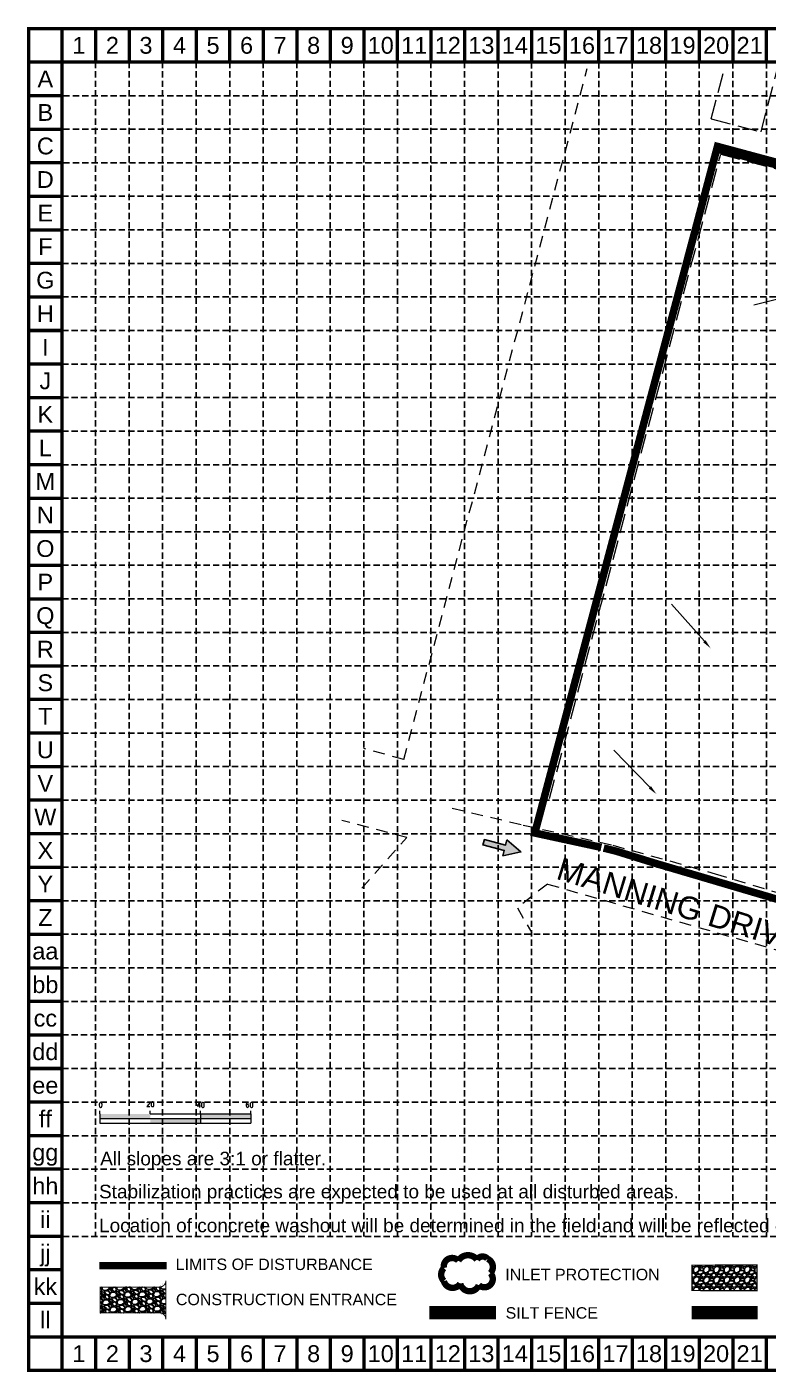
# Model space of a CAD drawing. Header units: feet. Extents: x 3681 to 4536, y 5858 to 6393.
# Drawn here: x 3681 to 3976, y 5858 to 6393 of the extents above; entities that cross this region are included whole.
import ezdxf
from ezdxf.enums import TextEntityAlignment as Align

# ---------------------------------------------------------------- set-up
doc = ezdxf.new("R2010")
doc.units = ezdxf.units.FT
doc.header["$MEASUREMENT"] = 0
for name, pattern in [('ACAD_ISO02W100', [15, 12, -3]), ('DGN Style 2', [7.802862, 4.681717, -3.121145]), ('DGN Style 3', [10.924007, 7.802862, -3.121145]), ('HIDDEN', [0.375, 0.25, -0.125])]:
    doc.linetypes.add(name, pattern=pattern)
doc.layers.get('0').update_dxf_attribs({"lineweight": 0})
for name, color, linetype in [('arrrrrows', 252, 'Continuous'), ('BASE', 7, 'Continuous'), ('GRID', 254, 'HIDDEN'), ('LEGEND', 7, 'Continuous')]:
    doc.layers.add(name, color=color, linetype=linetype)
for name, color, linetype, lineweight in [('Level 17', 7, 'Continuous', 0), ('Level 25', 7, 'Continuous', 0), ('Level 35', 7, 'Continuous', 0), ('Level 36', 7, 'Continuous', 0), ('Level 43', 7, 'Continuous', 0), ('LIMITS OF DISTURBANCE', 1, 'HIDDEN', 50), ('PC', 7, 'Continuous', 0)]:
    doc.layers.add(name, color=color, linetype=linetype, lineweight=lineweight)
doc.styles.add('L120', font='simplex.shx', dxfattribs={"height": 4.8})
doc.styles.add("L200'", font='ARIAL.TTF', dxfattribs={"height": 0.001969})
doc.styles.get("Standard").update_dxf_attribs({"font": 'ARIAL.TTF'})

# ---------------------------------------------------------------- blocks, each defined once
blk = doc.blocks.new('ARROW')
blk.add_lwpolyline([(-67, -25.4), (-59.3, -25.4), (-59.6, -56.1), (-51.9, -56.2), (-51.6, -25.5), (-44, -25.5), (-55.3, -2.4), (-67, -25.4)], close=True)
at = {"color": 254}
for points in [[(-44, -25.5), (-67, -25.4), (-55.3, -2.4), (-67, -25.4)], [(-59.6, -56.1), (-51.9, -56.2), (-59.3, -25.4), (-51.6, -25.5)]]:
    blk.add_solid(points, dxfattribs=at)

msp = doc.modelspace()

# ---------------------------------------------------------------- hatches: boundary and pattern name
h = msp.add_hatch(color=7)
h.paths.add_polyline_path([(3730.13, 5958.87), (3730.13, 5960.68), (3710.13, 5960.68), (3710.13, 5958.87)])
h.paths.add_polyline_path([(3730.13, 5958.87), (3730.13, 5957.07), (3750.13, 5957.07), (3750.13, 5958.87)])
h.paths.add_polyline_path([(3750.13, 5960.68), (3750.13, 5958.87), (3770.13, 5958.87), (3770.13, 5960.68)])
at = {"layer": 'LEGEND', "linetype": 'ACAD_ISO02W100'}
h = msp.add_hatch(dxfattribs=at)
h.set_pattern_fill('GRAVEL', color=240, scale=4.06296, style=0)
h.set_pattern_definition([(228.0128, (3656.4079, 5685.31856), (-32.50367282, -36.56664545), [0.546614, -54.11492]), (184.9697, (3656.04224, 5684.91226), (48.75552427, 4.06292468), [0.938007, -92.86271]), (132.5104, (3655.10775, 5684.831), (40.62956229, -44.69259524), [0.6614, -65.478793]), (267.2737, (3653.5232, 5683.81526), (4.06294382, 81.2592012), [0.85419, -84.564654]), (292.8337, (3653.48257, 5682.96204), (-20.31484025, 48.75550542), [0.8376, -82.922466]), (357.2737, (3653.8076, 5682.19008), (-81.2592012, 4.06294382), [0.85419, -84.564654]), (37.6942, (3654.66083, 5682.14945), (-52.818509845, -40.629561017), [1.12962, -111.83236]), (72.2553, (3655.55468, 5682.84015), (28.44076373, 89.38510469), [1.066478, -105.581383]), (121.4296, (3655.87972, 5683.8559), (-32.503713455, 52.81845983), [0.85708, -84.851153]), (175.2364, (3655.4328, 5684.58722), (44.69256384, -4.0629256), [0.97849, -47.946028]), (222.3974, (3654.45768, 5684.66848), (-48.755549867, -44.69252783), [1.2654, -125.27477]), (138.8141, (3657.54553, 5683.77463), (-28.44073197, 24.3777491), [0.431897, -42.757957]), (171.4692, (3657.2205, 5684.05904), (52.81847303, -8.12595214), [0.82168, -81.3466]), (225, (3656.408, 5684.181), (-5e-16, -4.062961), [0.574588, -5.171303]), (203.1986, (3656.1235, 5684.6685), (20.3147989, 8.1259254), [0.309427, -30.633154]), (291.8014, (3655.8391, 5684.5466), (-4.0629596, 12.1888811), [0.437593, -21.442117]), (30.9638, (3656.0016, 5684.1403), (12.188872, 8.1259301), [0.71073, -22.980195]), (161.5651, (3656.611, 5684.506), (8.1259218, -4.0629535), [0.513928, -12.33428]), (16.3895, (3653.48257, 5684.5466), (40.62960893, 12.18885038), [0.719957, -71.275878]), (70.3462, (3654.17327, 5684.74974), (-16.25182069, -44.69256868), [0.604004, -59.79624]), (293.1986, (3656.61105, 5685.31856), (-8.1259254, 20.3147989), [0.61885, -30.32373]), (343.6105, (3656.85483, 5684.74974), (-40.62960893, 12.18885038), [0.719957, -71.275878]), (339.444, (3653.48257, 5682.02756), (-20.3148075, 8.12590373), [0.69428, -34.019668]), (294.7751, (3654.13264, 5681.78378), (-20.31476827, 44.6925739), [0.581726, -57.591008]), (66.8014, (3656.6517, 5681.2556), (8.1259254, 20.3147989), [0.61885, -30.32373]), (17.354, (3656.89546, 5681.8244), (-52.8184882, -16.25181766), [0.681078, -67.426544]), (69.444, (3654.66083, 5681.2556), (-8.12590373, -20.3148075), [0.34714, -34.366807]), (101.3099, (3656.4079, 5681.2556), (-4.0629504, 16.251843), [0.20717, -20.50994]), (165.9638, (3656.3673, 5681.4587), (12.1888822, -4.062952), [0.8376, -15.91441]), (186.009, (3655.55468, 5681.6619), (40.62959899, 4.06295723), [0.77623, -76.846513]), (303.6901, (3656.0016, 5683.7746), (-4.0629654, 8.1259182), [0.58597, -14.06324]), (353.1572, (3656.32664, 5683.28708), (69.07031742, -8.125952495), [1.02303, -101.27969]), (60.9454, (3657.3424, 5683.1652), (-16.2518401, -28.44072156), [0.418306, -41.412427]), (90, (3657.5455, 5683.531), (-4.06296, 4.06296), [0.243778, -3.819182]), (120.2564, (3655.47342, 5681.78378), (16.25181923, -28.44072998), [0.564443, -55.88]), (48.0128, (3655.189, 5682.27134), (32.50367282, 36.56664545), [1.09323, -53.568307]), (0, (3655.9203, 5683.084), (4.06296, 4.06296), [1.05637, -3.00659]), (325.3048, (3656.97672, 5683.08393), (-40.62957667, 28.44075498), [0.64241, -63.598626]), (254.0546, (3657.5049, 5682.71826), (-4.06295955, -16.2518405), [0.591575, -28.98722]), (207.646, (3657.34238, 5682.14945), (-77.196222965, -40.62963134), [0.963186, -95.355534]), (175.4261, (3656.48916, 5681.70252), (-52.81848227, 4.06293888), [1.018986, -100.879534])])
h.paths.add_polyline_path([(3945.5, 5890.51), (3971.36, 5890.46), (3971.36, 5900.62), (3945.5, 5900.58)])
at = {"layer": 'LEGEND'}
h = msp.add_hatch(dxfattribs=at)
h.set_pattern_fill('GRAVEL', color=4, scale=4.107439, angle=-43.9343, style=0)
h.set_pattern_definition([(184.078545, (-2030.9591, 3396.99608), (-49.312198547, -3.822259312), [0.5525984, -54.7073378]), (141.0354448, (-2031.51031, 3396.95677), (38.3448474783, -31.2406060424), [0.9482762, -93.8793113]), (88.576145, (-2032.24763, 3397.55309), (-1.769509034, -61.035822291), [0.6686417, -66.1956138]), (223.339445, (-2034.11368, 3397.92506), (59.9553945444, 56.3084622234), [0.8635397, -85.490414]), (248.899445, (-2034.74174, 3397.3324), (19.408872914, 49.7443846095), [0.846769, -83.830249]), (313.339445, (-2035.04658, 3396.5424), (-56.3084622234, 59.9553945444), [0.8635397, -85.490414]), (353.7599448, (-2034.45392, 3395.91435), (-66.9516499157, 7.469255101), [1.141987, -113.0566305]), (28.3210448, (-2033.3187, 3395.79022), (83.402672843, 45.1249938505), [1.0781534, -106.737221]), (77.495345, (-2032.3696, 3396.3017), (13.3849997315, 61.251915391), [0.8664642, -85.78005]), (131.302145, (-2032.182, 3397.14762), (29.687230923, -34.306512967), [0.9892027, -48.470911]), (178.4631448, (-2032.83489, 3397.89075), (-66.8436129504, 1.6614594705), [1.2792536, -126.6461983]), (94.879845, (-2031.21385, 3395.0741), (-3.606183158, 37.696619031), [0.4366248, -43.2260443]), (127.534945, (-2031.25099, 3395.50915), (32.75313436, -42.9642189745), [0.830676, -82.2371295]), (181.065745, (-2031.757, 3396.168), (-2.8498753, -2.9579171), [0.580878, -5.2279151]), (159.264345, (-2031.62214, 3396.7223), (20.489333022, -8.33353518), [0.3128143, -30.9685066]), (247.867145, (-2031.9147, 3396.83305), (5.59170821, 11.723623685), [0.4423835, -21.6768518]), (347.029545, (-2032.0814, 3396.4233), (14.57349882, -2.63377796), [0.7185101, -23.231768]), (117.630845, (-2031.3812, 3396.262), (3.06596382, -8.65766166), [0.519554, -12.469309]), (332.455245, (-2033.63029, 3398.48598), (38.128771348, -19.625023789), [0.7278381, -72.0561608]), (26.411945, (-2032.98495, 3398.1494), (-43.180276014, -21.137600465), [0.610616, -60.4508515]), (249.264345, (-2030.8112, 3396.8536), (8.33353518, 20.489333022), [0.6256245, -30.6556964]), (299.676245, (-2031.03272, 3396.26848), (-21.029566122, 37.372478001), [0.7278381, -72.0561608]), (295.509745, (-2035.3972, 3396.65207), (-9.089849056, 20.165198176), [0.701879, -34.3920937]), (250.840845, (-2035.09493, 3396.01862), (16.559070832, 46.786438632), [0.5880949, -58.2214775]), (22.867145, (-2033.6315, 3393.86717), (20.165207914, 9.089827617), [0.6256245, -30.6556964]), (333.419745, (-2033.05505, 3394.11028), (-49.852399059, 25.216725142), [0.688534, -68.164687]), (25.509745, (-2035.0809, 3395.2636), (-20.165198176, -9.089849056), [0.3509396, -34.7430333]), (57.375645, (-2033.809, 3394.03816), (8.44159078, 14.68153483), [0.2094383, -20.7344698]), (122.029545, (-2033.6961, 3394.2146), (6.02388136, -11.50753542), [0.846769, -16.088632]), (142.074745, (-2034.14516, 3394.93242), (32.4290340136, -25.5408297156), [0.7847262, -77.6877797]), (259.755845, (-2032.3379, 3396.157), (2.7418275, 8.7657094), [0.592383, -14.2171968]), (309.2229448, (-2032.4432, 3395.57411), (44.5848021993, -54.363720166), [1.0342284, -102.3884375]), (17.011145, (-2031.78922, 3394.7729), (-31.78078731, -9.30591677), [0.4228855, -41.8657838]), (46.065745, (-2031.385, 3394.8966), (-0.1080418, 5.8077907), [0.2464463, -3.8609924]), (76.322145, (-2034.11882, 3395.07816), (-8.117478471, -32.104904107), [0.5706218, -56.4917406]), (4.078545, (-2033.9839, 3395.6326), (49.312198547, 3.822259312), [1.1051968, -54.1547394]), (316.065745, (-2032.8815, 3395.7112), (5.8077907, 0.1080418), [1.067934, -3.0395047]), (281.370545, (-2032.11243, 3394.97024), (-9.629999474, 49.204167298), [0.6494436, -64.2948637]), (210.120345, (-2031.9844, 3394.33354), (-14.35741411, -8.98179112), [0.5980513, -29.3045544]), (163.7117448, (-2032.5017, 3394.03343), (-84.699162451, 24.5684178003), [0.97373, -96.3994262]), (131.4918448, (-2033.43634, 3394.30653), (-35.6030529067, 40.0062704555), [1.0301415, -101.9839])])
edge = h.paths.add_edge_path()
edge.add_line((3736.36, 5879.06), (3736.36, 5894.46))
edge.add_arc((3733.8, 5894.46), 2.57, -89.9609, 0, ccw=False)
edge.add_line((3733.8, 5891.89), (3710.27, 5891.89))
edge.add_line((3710.27, 5891.89), (3710.27, 5881.62))
edge.add_line((3710.27, 5881.62), (3733.79, 5881.63))
edge.add_arc((3733.8, 5879.06), 2.57, 0, 90.0391, ccw=False)

# ---------------------------------------------------------------- linework, layer by layer
at = {"color": 7}
for p, q in [((3710.13, 5960.68), (3710.13, 5961.88)), ((3730.13, 5960.68), (3730.13, 5961.88)), ((3750.13, 5960.68), (3750.13, 5961.88)), ((3770.13, 5960.68), (3770.13, 5961.88)), ((3710.13, 5960.68), (3710.13, 5957.07)), ((3710.13, 5958.87), (3770.13, 5958.87)), ((3710.13, 5957.07), (3730.13, 5957.07)), ((3730.13, 5960.68), (3770.13, 5960.68)), ((3730.13, 5957.07), (3770.13, 5957.07)), ((3750.13, 5960.68), (3750.13, 5957.07)), ((3770.13, 5960.68), (3770.13, 5957.07))]:
    msp.add_line(p, q, dxfattribs=at)
at = {"layer": 'BASE', "const_width": 1.33}
for points in [[(3681.76, 5858.75), (4535.09, 5858.75), (4535.09, 6392.08), (3681.76, 6392.08)], [(3695.09, 5872.08), (4521.76, 5872.08), (4521.76, 6378.75), (3695.09, 6378.75)]]:
    msp.add_lwpolyline(points, close=True, dxfattribs=at)
for points in [[(3695.09, 6378.75), (3695.09, 6392.08)], [(3708.42, 6378.75), (3708.42, 6392.08)], [(3721.76, 6378.75), (3721.76, 6392.08)], [(3735.09, 6378.75), (3735.09, 6392.08)], [(3748.42, 6378.75), (3748.42, 6392.08)], [(3761.76, 6378.75), (3761.76, 6392.08)], [(3775.09, 6378.75), (3775.09, 6392.08)], [(3788.42, 6378.75), (3788.42, 6392.08)], [(3801.76, 6378.75), (3801.76, 6392.08)], [(3815.09, 6378.75), (3815.09, 6392.08)], [(3828.42, 6378.75), (3828.42, 6392.08)], [(3841.76, 6378.75), (3841.76, 6392.08)], [(3855.09, 6378.75), (3855.09, 6392.08)], [(3868.42, 6378.75), (3868.42, 6392.08)], [(3881.76, 6378.75), (3881.76, 6392.08)], [(3895.09, 6378.75), (3895.09, 6392.08)], [(3908.42, 6378.75), (3908.42, 6392.08)], [(3921.76, 6378.75), (3921.76, 6392.08)], [(3935.09, 6378.75), (3935.09, 6392.08)], [(3948.42, 6378.75), (3948.42, 6392.08)], [(3961.76, 6378.75), (3961.76, 6392.08)], [(3975.09, 6378.75), (3975.09, 6392.08)], [(3695.09, 6378.75), (3681.76, 6378.75)], [(3695.09, 6365.42), (3681.76, 6365.42)], [(3695.09, 6352.08), (3681.76, 6352.08)], [(3695.09, 6338.75), (3681.76, 6338.75)], [(3695.09, 6325.42), (3681.76, 6325.42)], [(3695.09, 6312.08), (3681.76, 6312.08)], [(3695.09, 6298.75), (3681.76, 6298.75)], [(3695.09, 6285.42), (3681.76, 6285.42)], [(3695.09, 6272.08), (3681.76, 6272.08)], [(3695.09, 6258.75), (3681.76, 6258.75)], [(3695.09, 6245.42), (3695.09, 6258.75)], [(3695.09, 6245.42), (3681.76, 6245.42)], [(3695.09, 6232.08), (3681.76, 6232.08)], [(3695.09, 6218.75), (3681.76, 6218.75)], [(3695.09, 6205.42), (3681.76, 6205.42)], [(3695.09, 6192.08), (3681.76, 6192.08)], [(3695.09, 6178.75), (3681.76, 6178.75)], [(3695.09, 6165.42), (3681.76, 6165.42)], [(3695.09, 6152.08), (3681.76, 6152.08)], [(3695.09, 6138.75), (3681.76, 6138.75)], [(3695.09, 6125.42), (3681.76, 6125.42)], [(3695.09, 6112.08), (3681.76, 6112.08)], [(3695.09, 6098.75), (3681.76, 6098.75)], [(3695.09, 6085.42), (3681.76, 6085.42)], [(3695.09, 6072.08), (3681.76, 6072.08)], [(3695.09, 6058.75), (3681.76, 6058.75)], [(3695.09, 6045.42), (3681.76, 6045.42)], [(3695.09, 6032.08), (3681.76, 6032.08)], [(3695.09, 6018.75), (3681.76, 6018.75)], [(3695.09, 6005.42), (3681.76, 6005.42)], [(3695.09, 5992.08), (3681.76, 5992.08)], [(3695.09, 5978.75), (3681.76, 5978.75)], [(3695.09, 5965.42), (3681.76, 5965.42)], [(3695.09, 5952.08), (3681.76, 5952.08)], [(3695.09, 5938.75), (3681.76, 5938.75)], [(3695.09, 5925.42), (3681.76, 5925.42)], [(3695.09, 5912.08), (3681.76, 5912.08)], [(3695.09, 5898.75), (3681.76, 5898.75)], [(3695.09, 5885.42), (3681.76, 5885.42)], [(3695.09, 5872.08), (3681.76, 5872.08)], [(3695.09, 5858.75), (3695.09, 5872.08)], [(3708.42, 5858.75), (3708.42, 5872.08)], [(3721.76, 5858.75), (3721.76, 5872.08)], [(3735.09, 5858.75), (3735.09, 5872.08)], [(3748.42, 5858.75), (3748.42, 5872.08)], [(3761.76, 5858.75), (3761.76, 5872.08)], [(3775.09, 5858.75), (3775.09, 5872.08)], [(3788.42, 5858.75), (3788.42, 5872.08)], [(3801.76, 5858.75), (3801.76, 5872.08)], [(3815.09, 5858.75), (3815.09, 5872.08)], [(3828.42, 5858.75), (3828.42, 5872.08)], [(3841.76, 5858.75), (3841.76, 5872.08)], [(3855.09, 5858.75), (3855.09, 5872.08)], [(3868.42, 5858.75), (3868.42, 5872.08)], [(3881.76, 5858.75), (3881.76, 5872.08)], [(3895.09, 5858.75), (3895.09, 5872.08)], [(3908.42, 5858.75), (3908.42, 5872.08)], [(3921.76, 5858.75), (3921.76, 5872.08)], [(3935.09, 5858.75), (3935.09, 5872.08)], [(3948.42, 5858.75), (3948.42, 5872.08)], [(3961.76, 5858.75), (3961.76, 5872.08)], [(3975.09, 5858.75), (3975.09, 5872.08)]]:
    msp.add_lwpolyline(points, dxfattribs=at)
at = {"layer": 'GRID', "linetype": 'HIDDEN', "ltscale": 10}
for p, q in [((3708.38, 6378.88), (3708.38, 5912.02)), ((3721.71, 6378.88), (3721.71, 5912.02)), ((3735.04, 6378.88), (3735.04, 5912.02)), ((3748.38, 6378.88), (3748.38, 5912.02)), ((3761.71, 6378.88), (3761.71, 5912.02)), ((3775.04, 6378.88), (3775.04, 5912.02)), ((3788.38, 6378.88), (3788.38, 5912.02)), ((3801.71, 6378.88), (3801.71, 5912.02)), ((3815.04, 6378.88), (3815.04, 5912.02)), ((3828.38, 6378.88), (3828.38, 5912.02)), ((3841.71, 6378.88), (3841.71, 5912.02)), ((3855.04, 6378.88), (3855.04, 5912.02)), ((3868.42, 6378.75), (3868.42, 5912.02)), ((3881.76, 6378.75), (3881.76, 5912.02)), ((3895.09, 6378.75), (3895.09, 5912.02)), ((3908.42, 6378.75), (3908.42, 5912.02)), ((3921.76, 6378.75), (3921.76, 5912.02)), ((3935.09, 6378.75), (3935.09, 5912.02)), ((3948.42, 6378.75), (3948.42, 5912.02)), ((3961.76, 6378.75), (3961.76, 5912.02)), ((3975.09, 6378.75), (3975.09, 5912.02)), ((3695.58, 6365.37), (4522.25, 6365.37)), ((3695.58, 6352.04), (4522.25, 6352.04)), ((3695.58, 6338.71), (4522.25, 6338.71)), ((3695.09, 6325.42), (4521.76, 6325.42)), ((3695.09, 6312.08), (4521.76, 6312.08)), ((3695.09, 6298.75), (4521.76, 6298.75)), ((3695.09, 6285.42), (4521.76, 6285.42)), ((3695.09, 6272.08), (4521.76, 6272.08)), ((3695.09, 6258.75), (4521.76, 6258.75)), ((3695.09, 6245.42), (4521.76, 6245.42)), ((3695.09, 6232.08), (4521.76, 6232.08)), ((3695.09, 6218.75), (4521.76, 6218.75)), ((3695.09, 6205.42), (4521.76, 6205.42)), ((3695.09, 6192.08), (4521.76, 6192.08)), ((3695.09, 6178.75), (4521.76, 6178.75)), ((3695.09, 6165.42), (4521.76, 6165.42)), ((3695.09, 6152.08), (4521.76, 6152.08)), ((3695.09, 6138.75), (4521.76, 6138.75)), ((3695.09, 6125.42), (4521.76, 6125.42)), ((3695.09, 6112.08), (4521.76, 6112.08)), ((3695.09, 6098.75), (4521.76, 6098.75)), ((3695.09, 6085.42), (4521.76, 6085.42)), ((3695.09, 6072.08), (4521.76, 6072.08)), ((3695.09, 6058.75), (4521.76, 6058.75)), ((3695.09, 6045.42), (4521.76, 6045.42)), ((3695.09, 6032.08), (4521.76, 6032.08)), ((3695.09, 6018.75), (4521.76, 6018.75)), ((3695.09, 6005.42), (4521.76, 6005.42)), ((3695.09, 5992.08), (4521.76, 5992.08)), ((3695.09, 5978.75), (4521.76, 5978.75)), ((3695.39, 5965.36), (4522.05, 5965.36)), ((3695.39, 5952.02), (4522.05, 5952.02)), ((3695.39, 5938.69), (4522.05, 5938.69)), ((3695.39, 5925.36), (4522.05, 5925.36)), ((3695.39, 5912.02), (4522.05, 5912.02))]:
    msp.add_line(p, q, dxfattribs=at)
at = {"layer": 'LEGEND', "color": 170, "ltscale": 100, "const_width": 2.53}
msp.add_lwpolyline([(3852.61, 5902.34, 0.520567), (3852.61, 5902.34, 0.765195), (3846.89, 5899.46, 0.417879), (3846.85, 5894.28, 0.6649), (3853.39, 5893.28, 0.744833), (3860.76, 5892.66, 0.975642), (3865.35, 5897.41, 0.520567), (3864.21, 5903.12, 0.520567), (3860.02, 5902.74, 0.540264), (3852.61, 5902.34)], format="xyb", close=True, dxfattribs=at)
at = {"layer": 'LEGEND', "color": 240, "const_width": 0.508}
msp.add_lwpolyline([(3945.5, 5890.51), (3971.36, 5890.46), (3971.36, 5900.62), (3945.5, 5900.58)], close=True, dxfattribs=at)
at = {"layer": 'LEGEND', "color": 4, "const_width": 0.411}
msp.add_lwpolyline([(3736.36, 5879.06), (3736.36, 5894.46, -0.414014), (3733.8, 5891.89), (3710.27, 5891.89), (3710.27, 5881.62), (3733.79, 5881.63, -0.414413)], format="xyb", close=True, dxfattribs=at)
at = {"layer": 'LEGEND', "color": 200, "const_width": 5.28}
msp.add_lwpolyline([(3841.09, 5881.73), (3867.58, 5881.73)], dxfattribs=at)
at = {"layer": 'LEGEND', "color": 84, "const_width": 5.28}
msp.add_lwpolyline([(3945.37, 5881.69), (3971.62, 5881.7)], dxfattribs=at)
at = {"layer": 'Level 17', "color": 7, "linetype": 'DGN Style 3', "lineweight": 0}
for p, q in [((3953.19, 6356.15), (3958.42, 6376.25)), ((3972.95, 6351), (3979.53, 6376.25)), ((3953.19, 6356.15), (3972.95, 6351))]:
    msp.add_line(p, q, dxfattribs=at)
at = {"layer": 'Level 25', "color": 7, "linetype": 'DGN Style 3', "lineweight": 0}
for p, q in [((3888.9, 6086.09), (3956.91, 6342.21)), ((3956.91, 6342.21), (4325.6, 6244))]:
    msp.add_line(p, q, dxfattribs=at)
at = {"layer": 'Level 35', "color": 7, "linetype": 'DGN Style 2', "lineweight": 0}
for p, q in [((3830.94, 6101.61), (3903.87, 6376.25)), ((3830.94, 6101.61), (3814.99, 6105.89)), ((3850.19, 6082.19), (3878.43, 6075.52)), ((3832.08, 6070.53), (3806.36, 6077.35)), ((3878.43, 6075.52), (3914.09, 6067.5)), ((3814.24, 6050.37), (3832.08, 6070.53)), ((3914.09, 6067.5), (3954.75, 6056.19)), ((3954.75, 6056.19), (3993.32, 6044.54)), ((3888.05, 6052.08), (3876.13, 6042.63)), ((3888.05, 6052.08), (4085.79, 5995.3)), ((3876.13, 6042.63), (3881.81, 6032.67))]:
    msp.add_line(p, q, dxfattribs=at)
at = {"layer": 'Level 43', "color": 7, "lineweight": -3}
for p, q in [((4332.98, 6243.59), (3955.78, 6343.42)), ((3955.78, 6343.42), (4334.37, 6242.98)), ((4331.92, 6242.42), (3956.48, 6342.7))]:
    msp.add_line(p, q, dxfattribs=at)
at = {"layer": 'LIMITS OF DISTURBANCE', "color": 1, "linetype": 'HIDDEN', "lineweight": -3, "ltscale": 65, "const_width": 3}
for points in [[(4334.29, 6243.45), (3955.64, 6345.24), (3883.01, 6072.36), (3909.45, 6066.64)], [(4333.1, 6241.25), (4313.74, 6169.25), (4266.13, 5990.9), (4258.99, 5979.32), (4241.88, 5976.75), (4216.64, 5984.06), (4184.7, 5992.37), (4155.2, 5999.19), (4117.51, 6007.63), (4052.92, 6024.29), (3930.48, 6060.44), (3915.36, 6065.14), (3910.4, 6066.36)]]:
    msp.add_lwpolyline(points, dxfattribs=at)
at = {"layer": 'LIMITS OF DISTURBANCE', "color": 1, "linetype": 'HIDDEN', "lineweight": -3, "ltscale": 30, "const_width": 3}
msp.add_lwpolyline([(3736.7, 5900.37), (3709.88, 5900.37)], dxfattribs=at)
at = {"layer": 'PC', "color": 43, "linetype": 'Continuous', "lineweight": 0}
for points in [[(3991.44, 6287.43), (3970.09, 6282.09)], [(3950.42, 6148.56), (3937.3, 6163.26)], [(3928.76, 6090.51), (3914.49, 6105.31)]]:
    msp.add_lwpolyline(points, dxfattribs=at)
for points in [[(3950.89, 6148.98), (3952.92, 6145.77), (3949.96, 6148.15)], [(3929.21, 6090.95), (3931.36, 6087.82), (3928.31, 6090.08)]]:
    msp.add_solid(points, dxfattribs=at)

# ---------------------------------------------------------------- block references
at = {"layer": 'arrrrrows', "color": 6, "lineweight": -3, "xscale": 0.2849675458554466, "yscale": 0.2849675458550054, "zscale": 0.2849675458553935, "rotation": 255.9743909789692}
msp.add_blockref('ARROW', (3874.35, 6049.39), dxfattribs=at)

# ---------------------------------------------------------------- texts
at = {"color": 7, "style": 'L120'}
for s, p in [('0', (3709.6, 5963.31)), ('20', (3728.56, 5963.6)), ('40', (3748.58, 5963.31)), ('60', (3767.93, 5963.31))]:
    msp.add_text(s, height=1.92, dxfattribs=at).set_placement(p)
at = {"layer": 'BASE'}
for s, height, p in [('1', 6.67, (3701.76, 6385.42)), ('2', 6.67, (3715.09, 6385.42)), ('3', 6.67, (3728.42, 6385.42)), ('4', 6.67, (3741.76, 6385.42)), ('5', 6.67, (3755.09, 6385.42)), ('6', 6.67, (3768.42, 6385.42)), ('7', 6.67, (3781.76, 6385.42)), ('8', 6.67, (3795.09, 6385.42)), ('9', 6.67, (3808.42, 6385.42)), ('10', 6.667, (3821.76, 6385.42)), ('11', 6.667, (3835.09, 6385.42)), ('12', 6.667, (3848.42, 6385.42)), ('13', 6.667, (3861.76, 6385.42)), ('14', 6.667, (3875.09, 6385.42)), ('15', 6.667, (3888.42, 6385.42)), ('16', 6.667, (3901.76, 6385.42)), ('17', 6.667, (3915.09, 6385.42)), ('18', 6.667, (3928.42, 6385.42)), ('19', 6.667, (3941.76, 6385.42)), ('20', 6.667, (3955.09, 6385.42)), ('21', 6.667, (3968.42, 6385.42)), ('A', 6.67, (3688.42, 6372.08)), ('B', 6.67, (3688.42, 6358.75)), ('C', 6.67, (3688.42, 6345.42)), ('D', 6.67, (3688.42, 6332.08)), ('E', 6.67, (3688.42, 6318.75)), ('F', 6.67, (3688.42, 6305.42)), ('G', 6.67, (3688.42, 6292.08)), ('H', 6.67, (3688.42, 6278.75)), ('I', 6.67, (3688.42, 6265.42)), ('J', 6.67, (3688.42, 6252.08)), ('K', 6.67, (3688.42, 6238.75)), ('L', 6.67, (3688.42, 6225.42)), ('M', 6.67, (3688.42, 6212.08)), ('N', 6.67, (3688.42, 6198.75)), ('O', 6.67, (3688.42, 6185.42)), ('P', 6.67, (3688.42, 6172.08)), ('Q', 6.67, (3688.42, 6158.75)), ('R', 6.67, (3688.42, 6145.42)), ('S', 6.67, (3688.42, 6132.08)), ('T', 6.67, (3688.42, 6118.75)), ('U', 6.67, (3688.42, 6105.42)), ('V', 6.67, (3688.42, 6092.08)), ('W', 6.67, (3688.42, 6078.75)), ('X', 6.67, (3688.42, 6065.42)), ('Y', 6.67, (3688.42, 6052.08)), ('Z', 6.67, (3688.42, 6038.75)), ('aa', 6.667, (3688.42, 6025.42)), ('bb', 6.667, (3688.42, 6012.08)), ('cc', 6.667, (3688.42, 5998.75)), ('dd', 6.667, (3688.42, 5985.42)), ('ee', 6.667, (3688.42, 5972.08)), ('ff', 6.667, (3688.42, 5958.75)), ('gg', 6.667, (3688.42, 5945.42)), ('hh', 6.667, (3688.42, 5932.08)), ('ii', 6.667, (3688.42, 5918.75)), ('jj', 6.667, (3688.42, 5905.42)), ('kk', 6.667, (3688.42, 5892.08)), ('ll', 6.667, (3688.42, 5878.75)), ('1', 6.67, (3701.76, 5865.42)), ('2', 6.67, (3715.09, 5865.42)), ('3', 6.67, (3728.42, 5865.42)), ('4', 6.67, (3741.76, 5865.42)), ('5', 6.67, (3755.09, 5865.42)), ('6', 6.67, (3768.42, 5865.42)), ('7', 6.67, (3781.76, 5865.42)), ('8', 6.67, (3795.09, 5865.42)), ('9', 6.67, (3808.42, 5865.42)), ('10', 6.667, (3821.76, 5865.42)), ('11', 6.667, (3835.09, 5865.42)), ('12', 6.667, (3848.42, 5865.42)), ('13', 6.667, (3861.76, 5865.42)), ('14', 6.667, (3875.09, 5865.42)), ('15', 6.667, (3888.42, 5865.42)), ('16', 6.667, (3901.76, 5865.42)), ('17', 6.667, (3915.09, 5865.42)), ('18', 6.667, (3928.42, 5865.42)), ('19', 6.667, (3941.76, 5865.42)), ('20', 6.667, (3955.09, 5865.42)), ('21', 6.667, (3968.42, 5865.42))]:
    msp.add_text(s, height=height, dxfattribs=at).set_placement(p, align=Align.MIDDLE_CENTER)
at = {"layer": 'BASE', "color": 7, "style": "L200'"}
for s, p in [('All slopes are 3:1 or flatter.', (3710.23, 5940.26)), ('Stabilization practices are expected to be used at all disturbed areas.', (3709.77, 5927.15)), ('Location of concrete washout will be determined in the field and will be reflected on this Site Map.', (3709.77, 5913.66))]:
    msp.add_text(s, height=5.4073, dxfattribs=at).set_placement(p)
at = {"layer": 'LEGEND', "style": "L200'"}
for s, height, p in [('LIMITS OF DISTURBANCE', 4.5465, (3740.24, 5898.65)), ('INLET PROTECTION', 4.5465, (3871.27, 5894.6)), ('CONSTRUCTION ENTRANCE', 4.5465, (3740.33, 5884.68)), ('SILT FENCE', 4.547, (3871.41, 5879.33))]:
    msp.add_text(s, height=height, dxfattribs=at).set_placement(p)
at = {"layer": 'Level 36', "color": 7, "lineweight": 40}
msp.add_text('MANNING DRIVE', height=9, rotation=342.9799, dxfattribs=at).set_placement((3891.04, 6054.22))

doc.saveas('drawing.dxf')
